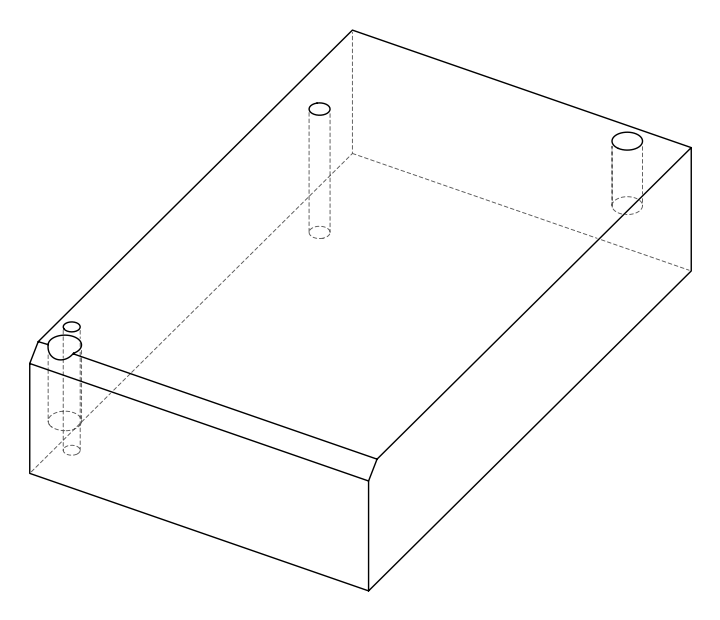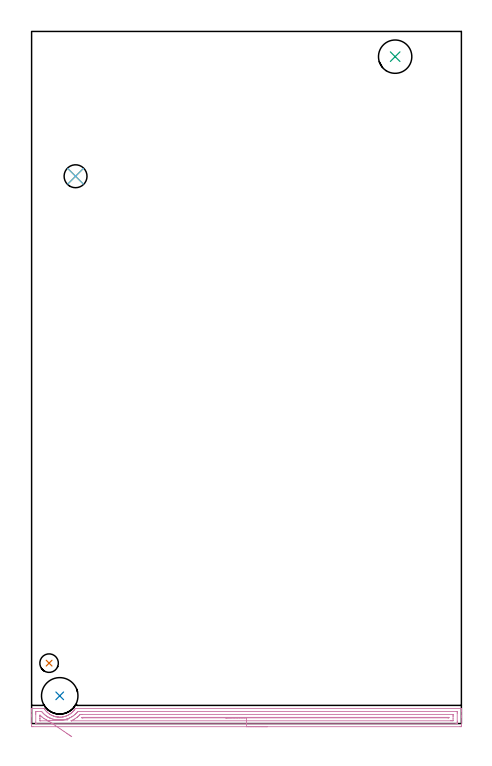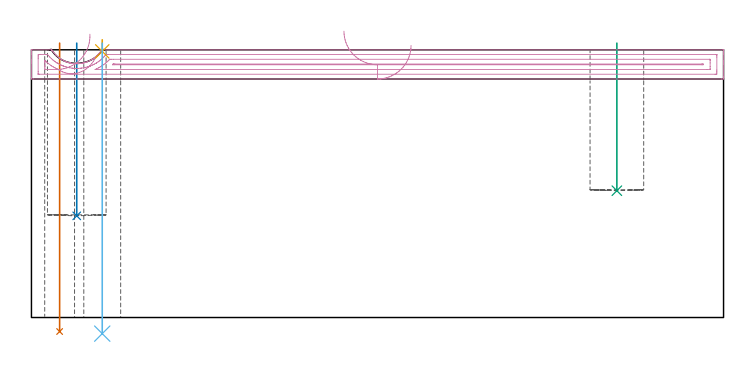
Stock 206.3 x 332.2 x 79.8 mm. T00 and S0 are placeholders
(PLAN: 6 operations, 5 tool changes, 7.8 min)
(1 DRILL_THROUGH_HOLE_FROM_SOLID_MATERIAL | STEP1HOLE_1 | UGT0301_484 | 0.35 min | 4943 mm3)
(2 INDEXABLE_INSERT_DRILL_BLIND_HOLE_FROM_SOLID | STEP1POCKET | NXT0302_006 | 0.21 min | 11841 mm3)
(3 INDEXABLE_INSERT_DRILL_BLIND_HOLE_FROM_SOLID_1 | STEP1POCKET_1 | NXT0302_003 | 0.18 min | 8394 mm3)
(4 AREA_MILL | FG_CHAMFER_SURFACE | UGT0205_001 | 6.71 min | 7737 mm3)
(5 SPOT_DRILL | STEP1HOLE | NXT0321_9005460120000 | 0.03 min | 1 mm3)
(6 DRILL_THROUGH_HOLE_INTO_CENTER | STEP1HOLE | UGT0301_505 | 0.35 min | 7561 mm3)
(TOOL UGT0301_484 | Carbide Drill 8.9 mm | D8.9 PA118 FL81 Z2)
(TOOL NXT0302_006 | Index. Insert Drill 17.5mm [880-D1750L25-05] | D17.5 PA176 FL88 Z2)
(TOOL NXT0302_003 | Index. Insert Drill 16mm [880-D1600L20-05] | D16 PA176 FL80 Z2)
(TOOL UGT0205_001 | Chamfer Mill 20 x 3 x 45 deg. | D20 FL50 Z2)
(TOOL NXT0321_9005460120000 | NC Spot Drill, 142deg, 12mm, Carbide, Uncoated | D12 PA142 FL30 Z2)
(TOOL UGT0301_505 | Carbide Drill 11.0 mm | D11 PA118 FL94 Z2)
(OP 1 DRILL_THROUGH_HOLE_FROM_SOLID_MATERIAL)
G17 G21 G94 G90
T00 M6
G54
G17 G0 G90 X8.4 Y29. S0 M3
G43 Z89.8 H0
G94 G81 G98 Z-4.174 F250. R81.8
G80
M5
M2
(OP 2 INDEXABLE_INSERT_DRILL_BLIND_HOLE_FROM_SOLID)
G17 G21 G94 G90
T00 M6
G54
G17 G0 G90 X13.5 Y13.3 S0 M3
G43 Z89.8 H1
G94 G81 G98 Z30.3 F250. R81.8
G80
M5
M2
(OP 3 INDEXABLE_INSERT_DRILL_BLIND_HOLE_FROM_SOLID_1)
G17 G21 G94 G90
T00 M6
G54
G17 G0 G90 X174.5 Y320.1 S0 M3
G43 Z89.8 H1
G94 G81 G98 Z37.8 F250. R81.8
G80
M5
M2
(OP 4 AREA_MILL)
G17 G21 G94 G90
T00 M6
G54
G17 G0 G90 X113.15 Y-1.5 S1061 M3
G43 Z89.8 H0
Z81.1
G94 G1 X113.112 Z80.228 F250.
X112.998 Z79.364
X112.809 Z78.512
X112.547 Z77.68
X112.213 Z76.874
X111.81 Z76.1
X111.342 Z75.364
X110.81 Z74.672
X110.221 Z74.029
X109.578 Z73.44
X108.886 Z72.909
X108.15 Z72.44
X107.376 Z72.037
X106.57 Z71.703
X105.738 Z71.441
X104.886 Z71.252
X104.022 Z71.138
X103.15 Z71.1
X0.596
X0.193 Y-1.496 Z71.102
X0.01 Y-1.492 Z71.105
X0. Y-1.1 Z71.497
Y3.289 Z75.883
Y3.871 Z76.469
Y4.167 Z76.763
Y5.922 Z78.517
Y6.513 Z79.112
Y6.931 Z79.53
X0.002 Y7.067 Z79.66
X0.01 Y7.198 Z79.788
X0.15 Y7.2 Z79.8
X5.947
X6.033 Y7.202 Z79.795
X6.049 Y7.197 Z79.789
X6.069 Y7.184 Z79.776
X6.099 Y7.138 Z79.733
X6.223 Y6.952 Z79.551
X6.279 Y6.869 Z79.468
X6.521 Y6.531 Z79.131
X6.718 Y6.28 Z78.879
X6.922 Y6.034 Z78.633
X7.275 Y5.66 Z78.257
X7.306 Y5.63 Z78.226
X7.539 Y5.403 Z78.
X7.73 Y5.231 Z77.828
X7.813 Y5.156 Z77.754
X8.276 Y4.786 Z77.386
X8.323 Y4.752 Z77.352
X8.487 Y4.633 Z77.232
X8.622 Y4.542 Z77.14
X8.704 Y4.486 Z77.085
X9.146 Y4.22 Z76.819
X9.503 Y4.024 Z76.624
X9.595 Y3.973 Z76.573
X9.716 Y3.914 Z76.513
X9.96 Y3.809 Z76.405
X10.098 Y3.747 Z76.344
X10.486 Y3.595 Z76.19
X10.569 Y3.567 Z76.162
X10.742 Y3.508 Z76.106
X10.851 Y3.472 Z76.068
X10.93 Y3.446 Z76.042
X11.045 Y3.413 Z76.01
X11.297 Y3.343 Z75.937
X11.377 Y3.32 Z75.916
X11.509 Y3.289 Z75.888
X11.529 Y3.284 Z75.884
X11.665 Y3.256 Z75.852
X11.743 Y3.24 Z75.832
X11.822 Y3.222 Z75.815
X12.268 Y3.145 Z75.741
X12.448 Y3.124 Z75.721
X12.699 Y3.096 Z75.689
X12.713 Y3.094 Z75.688
X12.927 Y3.079 Z75.677
X12.976 Y3.076 Z75.672
X13.159 Y3.065 Z75.66
X13.509 Y3.062 Z75.652
X13.605 Y3.06
X13.812 Y3.068 Z75.661
X14.05 Y3.075 Z75.674
X14.496 Y3.115 Z75.714
X14.864 Y3.168 Z75.765
X14.941 Y3.179 Z75.776
X15.31 Y3.252 Z75.846
X15.388 Y3.266 Z75.863
X15.401 Y3.269 Z75.867
X15.485 Y3.289 Z75.888
X15.583 Y3.314 Z75.912
X15.756 Y3.358 Z75.953
X15.832 Y3.376 Z75.972
X16.279 Y3.512 Z76.11
X16.325 Y3.528 Z76.127
X16.648 Y3.648 Z76.243
X16.723 Y3.675 Z76.271
X17.281 Y3.915 Z76.513
X17.614 Y4.085 Z76.683
X17.812 Y4.199 Z76.799
X18.064 Y4.346 Z76.945
X18.241 Y4.459 Z77.059
X18.505 Y4.628 Z77.227
X18.566 Y4.672 Z77.271
X18.725 Y4.787 Z77.385
X18.877 Y4.909 Z77.506
X19.065 Y5.058 Z77.656
X19.396 Y5.342 Z77.94
X19.724 Y5.659 Z78.258
X20.012 Y5.966 Z78.566
X20.287 Y6.284 Z78.881
X20.346 Y6.361 Z78.957
X20.478 Y6.532 Z79.13
X20.661 Y6.787 Z79.387
X20.687 Y6.824 Z79.423
X20.765 Y6.934 Z79.532
X20.881 Y7.106 Z79.701
X20.95 Y7.197 Z79.789
X21.107 Y7.2 Z79.8
X206.15
X206.29 Y7.198 Z79.788
X206.298 Y7.067 Z79.66
X206.3 Y6.931 Z79.53
Y6.513 Z79.112
Y5.922 Z78.517
Y3.871 Z76.469
Y3.289 Z75.883
Y2.852 Z75.448
Y-0.809 Z71.788
X206.297 Y-1.1 Z71.497
X206.29 Y-1.492 Z71.105
X206.107 Y-1.496 Z71.102
X205.704 Y-1.5 Z71.1
X103.15
Y-0.086 Z72.514
X2.38 Y-0.085 Z72.515
X2.24
X2.035 Y-0.08 Z72.52
X2.015 Y-0.079 Z72.521
X2.01 Y-0.068 Z72.532
X2.004 Y-0.042 Z72.558
X2.002 Y-0.016 Z72.584
X2. Y0.151 Z72.751
Y0.656 Z73.256
Y4.54 Z77.14
X2.001 Y5.044 Z77.644
X2.004 Y5.414 Z78.014
X2.013 Y5.779 Z78.379
X2.38 Y5.784 Z78.384
X2.519 Y5.785 Z78.385
X4.302
X4.678 Y5.782 Z78.382
X4.771 Y5.779 Z78.379
X4.814 Y5.776 Z78.376
X5.055 Y5.496 Z78.096
X5.463 Y5.044 Z77.644
X5.947 Y4.558 Z77.158
X6.393 Y4.167 Z76.767
X6.638 Y3.969 Z76.569
X6.838 Y3.813 Z76.413
X7.147 Y3.591 Z76.191
X7.611 Y3.289 Z75.889
X7.684 Y3.243 Z75.843
X7.73 Y3.215 Z75.815
X7.916 Y3.106 Z75.706
X8.622 Y2.738 Z75.338
X8.756 Y2.675 Z75.275
X8.848 Y2.634 Z75.234
X9.379 Y2.411 Z75.011
X9.514 Y2.359 Z74.959
X9.6 Y2.326 Z74.926
X10.09 Y2.168 Z74.768
X10.406 Y2.077 Z74.677
X10.868 Y1.956 Z74.556
X11.297 Y1.861 Z74.461
X11.45 Y1.835 Z74.435
X12.086 Y1.736 Z74.336
X12.189 Y1.724 Z74.324
X12.561 Y1.688 Z74.288
X12.954 Y1.658 Z74.258
X13.081 Y1.65 Z74.25
X13.085 Y1.649 Z74.249
X13.136 Y1.648 Z74.248
X13.148
X13.535 Y1.649 Z74.249
X13.92 Y1.655 Z74.255
X13.973 Y1.658 Z74.258
X14.683 Y1.712 Z74.312
X14.864 Y1.73 Z74.33
X14.971 Y1.744 Z74.344
X15.598 Y1.846 Z74.446
X15.756 Y1.876 Z74.476
X16.2 Y1.974 Z74.574
X16.648 Y2.09 Z74.69
X16.896 Y2.167 Z74.767
X17.54 Y2.38 Z74.98
X17.563 Y2.389 Z74.989
X17.622 Y2.411 Z75.011
X18.184 Y2.655 Z75.255
X18.431 Y2.765 Z75.365
X18.782 Y2.944 Z75.544
X19.323 Y3.248 Z75.848
X19.349 Y3.263 Z75.863
X19.391 Y3.289 Z75.889
X19.885 Y3.614 Z76.214
X20.215 Y3.853 Z76.453
X20.606 Y4.167 Z76.767
X20.874 Y4.396 Z76.996
X21.107 Y4.607 Z77.207
X21.329 Y4.826 Z77.426
X21.539 Y5.044 Z77.644
X21.756 Y5.283 Z77.883
X21.999 Y5.556 Z78.156
X22.168 Y5.755 Z78.355
X22.19 Y5.779 Z78.379
X22.232 Y5.781 Z78.381
X22.326 Y5.784 Z78.384
X22.514 Y5.785 Z78.385
X22.89 Y5.786 Z78.386
X203.92 Y5.785 Z78.385
X204.06
X204.265 Y5.78 Z78.38
X204.285 Y5.779 Z78.379
X204.29 Y5.768 Z78.368
X204.296 Y5.742 Z78.342
X204.298 Y5.716 Z78.316
X204.3 Y5.549 Z78.149
Y5.044 Z77.644
Y1.16 Z73.76
X204.299 Y0.656 Z73.256
X204.296 Y0.286 Z72.886
X204.287 Y-0.079 Z72.521
X203.92 Y-0.084 Z72.516
X203.781 Y-0.085 Z72.515
X103.15 Y-0.086 Z72.514
Y1.328 Z73.928
X19.213 Y1.329 Z73.929
X19.11 Y1.33 Z73.93
X19.002 Y1.334 Z73.934
X18.997 Y1.335 Z73.935
X19.01 Y1.343 Z73.943
X19.062 Y1.368 Z73.968
X19.358 Y1.499 Z74.099
X19.432 Y1.533 Z74.133
X19.948 Y1.796 Z74.396
X20.215 Y1.944 Z74.544
X20.513 Y2.117 Z74.717
X20.999 Y2.411 Z75.011
X21.065 Y2.453 Z75.053
X21.107 Y2.481 Z75.081
X21.583 Y2.82 Z75.42
X21.999 Y3.138 Z75.738
X22.083 Y3.206 Z75.806
X22.181 Y3.289 Z75.889
X22.553 Y3.621 Z76.221
X22.89 Y3.933 Z76.533
X23.008 Y4.05 Z76.65
X23.122 Y4.167 Z76.767
X23.249 Y4.297 Z76.897
X23.297 Y4.345 Z76.945
X23.317 Y4.362 Z76.962
X23.367 Y4.364 Z76.964
X23.576 Y4.369 Z76.969
X23.782 Y4.371 Z76.971
X24.466
X202.137
X202.206 Y4.37 Z76.97
X202.261 Y4.367 Z76.967
X202.289 Y4.365 Z76.965
X202.291 Y4.327 Z76.927
X202.297 Y4.167 Z76.767
X202.299 Y4.007 Z76.607
X202.3 Y3.289 Z75.889
Y2.251 Z74.851
X202.296 Y1.533 Z74.133
X202.292 Y1.38 Z73.98
X202.284 Y1.335 Z73.935
X202.24 Y1.333 Z73.933
X202.137 Y1.331 Z73.931
X201.453 Y1.329 Z73.929
X201.245 Y1.328 Z73.928
X103.15
Y2.743 Z75.343
X24.674
X24.335 Y2.744 Z75.344
X24.223 Y2.747 Z75.347
X24.154 Y2.75 Z75.35
X24.201 Y2.8 Z75.4
X24.239 Y2.839 Z75.439
X24.279 Y2.877 Z75.477
X24.338 Y2.928 Z75.528
X24.366 Y2.95 Z75.55
X24.38 Y2.952 Z75.552
X24.416 Y2.955 Z75.555
X24.674 Y2.957 Z75.557
X24.892
X199.799 Y2.956 Z75.556
X200.016 Y2.954 Z75.554
X200.125 Y2.95 Z75.55
X200.29 Y2.94 Z75.54
X200.291 Y2.85 Z75.45
X200.29 Y2.76 Z75.36
X200.125 Y2.75 Z75.35
X200.014 Y2.746 Z75.346
X199.798 Y2.744 Z75.344
X103.15 Y2.743 Z75.343
X102.278 Z75.381
X101.414 Z75.495
X100.562 Z75.683
X99.73 Z75.946
X98.924 Z76.28
X98.15 Z76.682
X97.414 Z77.151
X96.722 Z77.682
X96.079 Z78.272
X95.49 Z78.915
X94.958 Z79.607
X94.49 Z80.343
X94.087 Z81.117
X93.753 Z81.922
X93.491 Z82.754
X93.302 Z83.606
X93.188 Z84.471
X93.15 Z85.343
G0 Z89.8
X17.422 Y1.83
Z84.444
G1 X17.43 Z83.571
X17.361 Y1.827 Z82.702
X17.218 Y1.819 Z81.841
X17. Y1.808 Z80.997
X16.709 Y1.792 Z80.174
X16.347 Y1.774 Z79.38
X15.918 Y1.751 Z78.621
X15.425 Y1.725 Z77.902
X14.871 Y1.696 Z77.229
X14.26 Y1.664 Z76.607
X13.598 Y1.629 Z76.04
X12.888 Y1.592 Z75.534
X12.138 Y1.553 Z75.091
X11.352 Y1.511 Z74.715
X10.535 Y1.469 Z74.41
X9.696 Y1.425 Z74.177
X8.839 Y1.38 Z74.018
X7.972 Y1.334 Z73.934
X7.935 Y1.332 Z73.932
X7.807 Y1.329 Z73.929
X7.73
X4.163
X4.094 Y1.33 Z73.93
X4.039 Y1.333 Z73.933
X4.011 Y1.335 Z73.935
X4.009 Y1.373 Z73.973
X4.005 Y1.533 Z74.133
X4. Y2.251 Z74.851
Y2.411 Z75.011
Y3.449 Z76.049
Y3.61 Z76.21
X4.002 Y3.931 Z76.531
X4.005 Y4.022 Z76.622
X4.007 Y4.034 Z76.634
X4.023 Y4.021 Z76.621
X4.163 Y3.884 Z76.484
X4.476 Y3.594 Z76.194
X4.824 Y3.289 Z75.889
X5.055 Y3.102 Z75.702
X5.852 Y2.504 Z75.104
X5.947 Y2.444 Z75.044
X5.999 Y2.411 Z75.011
X6.519 Y2.096 Z74.696
X6.838 Y1.916 Z74.516
X7.09 Y1.781 Z74.381
X7.568 Y1.533 Z74.133
X7.73 Y1.458 Z74.058
X7.871 Y1.395 Z73.995
X7.927 Y1.364 Z73.964
X7.972 Y1.334 Z73.934
X8.618 Y0.898 Z73.542
X9.29 Y0.445 Z73.219
X9.982 Y-0.023 Z72.968
X10.69 Y-0.501 Z72.79
X11.408 Y-0.985 Z72.688
X12.131 Y-1.473 Z72.662
X12.853 Y-1.961 Z72.712
X13.568 Y-2.444 Z72.837
X14.272 Y-2.919 Z73.038
X14.959 Y-3.382 Z73.311
X15.623 Y-3.83 Z73.656
X16.26 Y-4.26 Z74.069
X16.864 Y-4.668 Z74.548
X17.432 Y-5.052 Z75.088
X17.958 Y-5.407 Z75.686
X18.44 Y-5.732 Z76.337
X18.872 Y-6.024 Z77.036
X19.252 Y-6.28 Z77.778
G0 Z89.8
M5
M2
(OP 5 SPOT_DRILL)
G17 G21 G94 G90
T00 M6
G54
G17 G0 G90 X21.1 Y262.7 S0 M3
G43 Z89.8 H0
G94 G81 G98 Z79.327 F250. R82.8
G80
M5
M2
(OP 6 DRILL_THROUGH_HOLE_INTO_CENTER)
G17 G21 G94 G90
T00 M6
G54
G17 G0 G90 X21.1 Y262.7 S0 M3
G43 Z89.8 H0
G94 G73 G98 Z-4.805 F250. Q10.576 R81.8
G80
M5
M2
